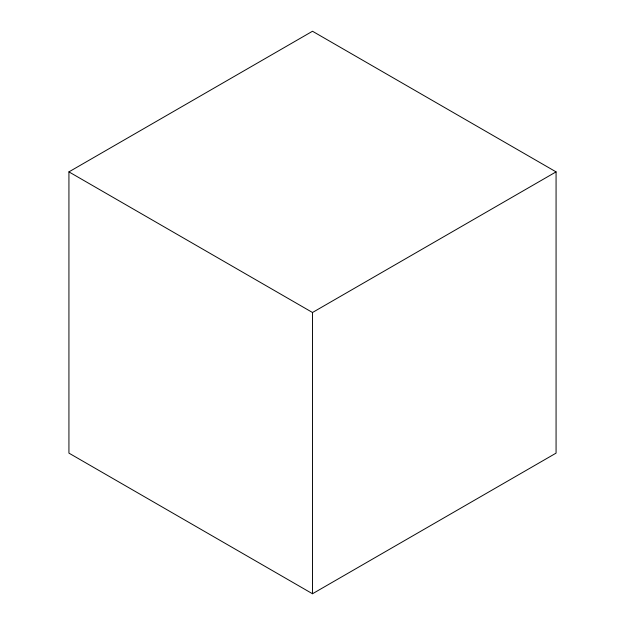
<?xml version="1.0" encoding="UTF-8"?>
<svg xmlns="http://www.w3.org/2000/svg" width="625" height="625" viewBox="0 0 625 625"><rect width="100%" height="100%" fill="white"/><g stroke="black" fill="none" stroke-linecap="round" stroke-linejoin="round"><path stroke-width="0.94" d="M68.93 171.875L312.5 31.25L556.07 171.875L556.07 453.125L312.5 593.75L68.93 453.125L68.93 171.875L312.5 312.5L556.07 171.875M312.5 312.5L312.5 593.75"/></g></svg>
